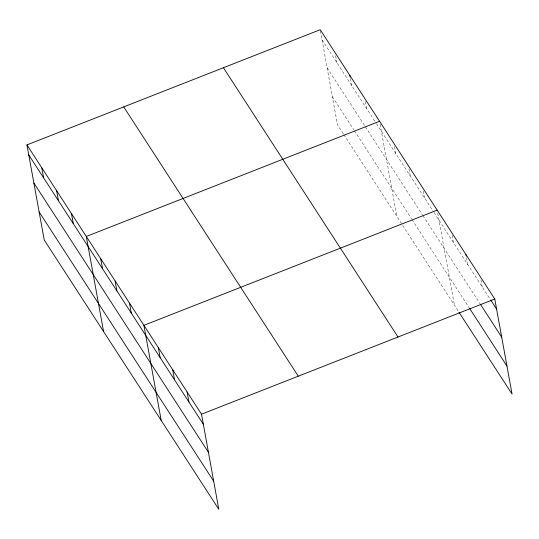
<?xml version="1.0" encoding="UTF-8"?>
<svg xmlns="http://www.w3.org/2000/svg" width="539" height="539" viewBox="0 0 539 539"><rect width="100%" height="100%" fill="white"/><g stroke="black" fill="none" stroke-linecap="round" stroke-linejoin="round"><path stroke-width="0.4" stroke-dasharray="2.69 2.02" d="M322.039 39.771L375.993 123.007M376.444 123.7L433.592 211.867M434.043 212.561L490.295 299.347M327.133 67.833L364.903 126.099M365.354 126.793L422.488 214.933M422.94 215.627L480.094 303.801M332.388 96.744L353.968 130.034M354.419 130.728L411.54 218.847M411.991 219.541L469.146 307.715M343.336 133.813L337.488 124.799L320.348 30.487M343.781 134.507L458.494 311.475M480.929 279.882L482.196 286.849M466.531 257.669L467.798 264.629M452.127 235.449L453.393 242.415M437.729 213.235L454.444 305.222M423.324 191.015L424.591 197.981M408.926 168.801L410.192 175.761M394.521 146.581L395.788 153.548M380.123 124.368L396.839 216.361M365.28 101.48L366.547 108.44M350.444 78.586L351.711 85.553M335.608 55.699L336.875 62.665"/><path stroke-width="0.81" d="M26.95 144.91L201.512 414.201L218.794 509.288L44.232 239.996L26.95 144.91L320.206 29.712L494.768 299.004L512.05 394.09L458.945 312.169M379.557 121.275L86.301 236.466L103.582 331.552M437.163 210.136L143.906 325.334L161.188 420.42M201.512 414.201L494.768 299.004M490.746 300.041L496.601 309.063M480.545 304.495L501.694 337.124M469.597 308.409L506.95 366.035M223.436 67.725L397.998 337.016M123.727 106.897L298.289 376.188M28.776 154.969L203.338 424.26M33.876 183.024L208.438 452.315M39.131 211.935L213.693 481.226M465.965 254.57L466.248 256.119M349.885 75.494L350.161 77.043M187.114 391.981L188.94 402.04M172.709 369.767L174.535 379.827M158.311 347.554L160.137 357.613M129.508 303.12L131.334 313.179M115.103 280.9L116.929 290.959M100.705 258.686L102.531 268.745M71.465 213.579L73.291 223.638M56.629 190.691L58.455 200.751M41.786 167.797L43.619 177.857"/></g></svg>
